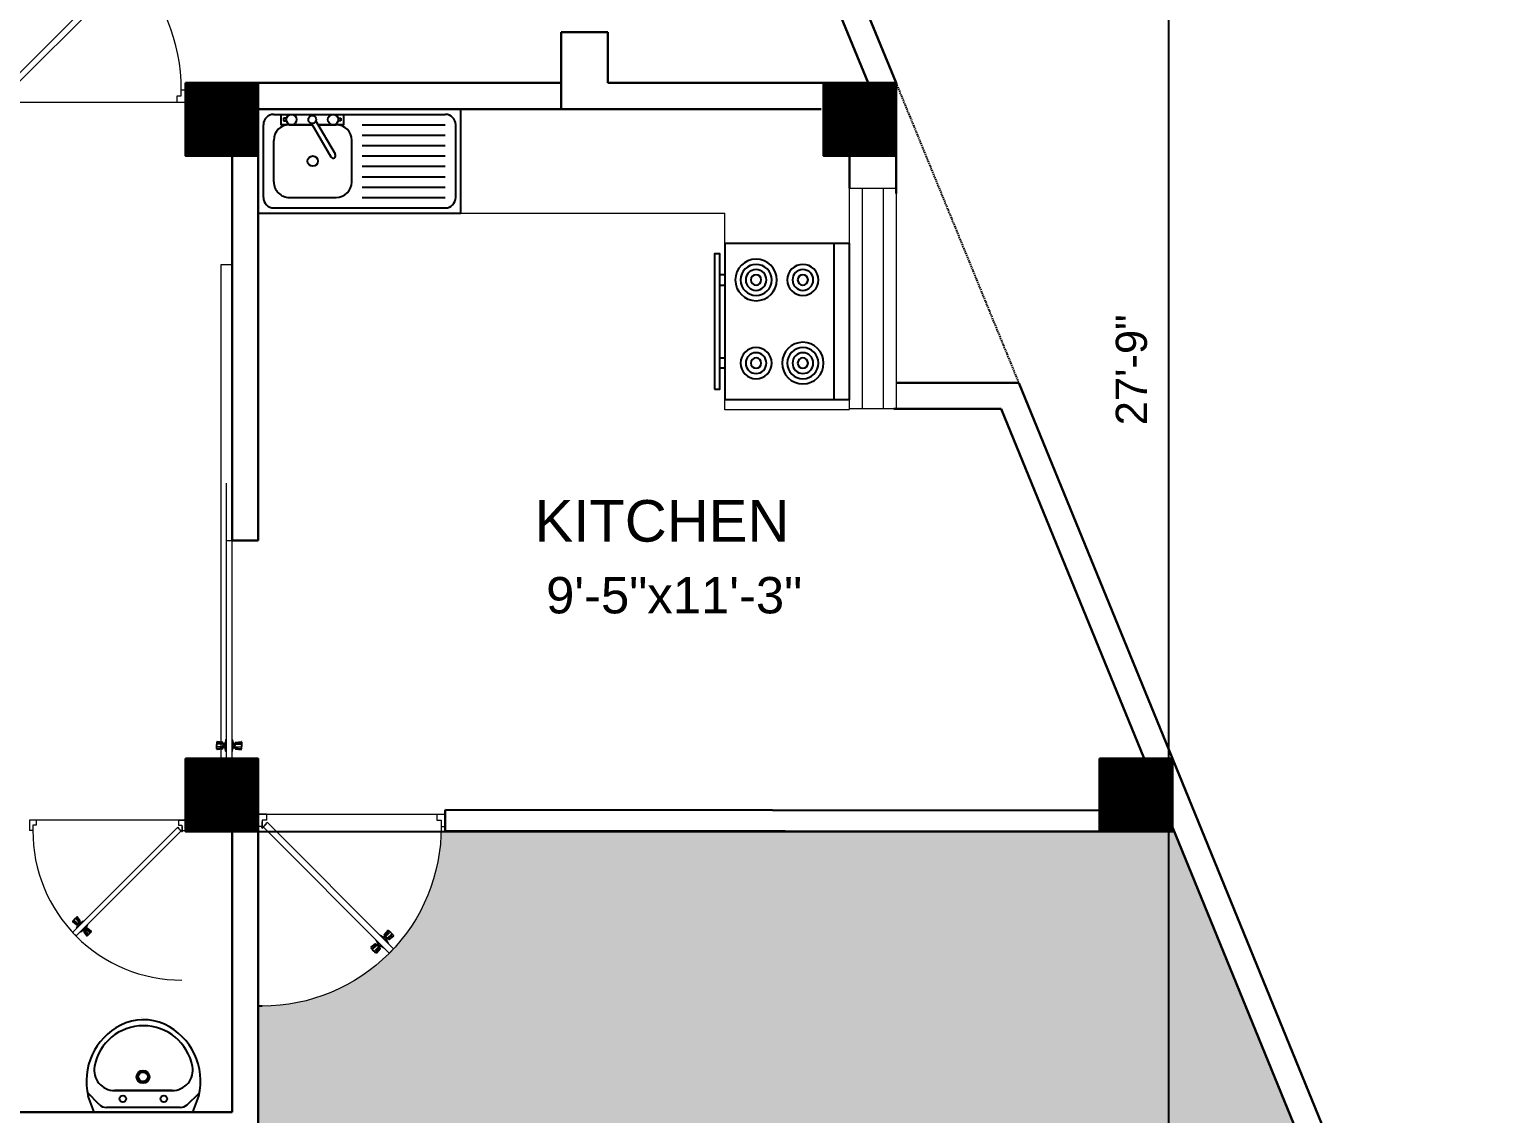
# Model space of a CAD drawing. Header units: inches. Extents: x -6683 to 26091, y -5972 to 4741.
# Drawn here: x 21093.9 to 21376.7, y -3053.1 to -2844.6 of the extents above; entities that cross this region are included whole.
import ezdxf

# ---------------------------------------------------------------- set-up
doc = ezdxf.new("R2010")
doc.units = ezdxf.units.IN
doc.header["$MEASUREMENT"] = 0
doc.linetypes.add('HIDDEN', pattern=[0.375, 0.25, -0.125])
for name, color, linetype, lineweight in [('Dimension-0.13', 114, 'Continuous', 13), ('Door', 205, 'Continuous', 13), ('Furnitures', 44, 'Continuous', 9), ('hatch-.09', 8, 'Continuous', 9), ('Label', 7, 'Continuous', 13), ('PUERTAS', 7, 'Continuous', 9), ('Text', 7, 'Continuous', 13), ('WALL', 12, 'Continuous', 30), ('wall2', 1, 'Continuous', 15), ('windoow', 4, 'Continuous', 5)]:
    doc.layers.add(name, color=color, linetype=linetype, lineweight=lineweight)
doc.layers.add('furniture', color=253, linetype='Continuous')
doc.styles.add('arial 1000', font='arial.ttf')
doc.styles.add('ATTR', font='romans.shx', dxfattribs={"width": 0.8, "height": 0.7})
doc.styles.add('dim', font='arial.ttf', dxfattribs={"height": 7})
doc.styles.get("Standard").update_dxf_attribs({"font": 'arial.ttf'})
doc.dimstyles.new("1-8'", dxfattribs={"dimtxt": 6, "dimasz": 3, "dimexe": 3, "dimexo": 6, "dimgap": 4, "dimtad": 1, "dimdec": 0, "dimzin": 0, "dimdsep": 46, "dimlunit": 4, "dimtxsty": 'arial 1000', "dimblk": 'ARCHTICK', "dimcen": 8, "dimdle": 3, "dimclrt": 7, "dimazin": 0, "dimtfac": 1, "dimtdec": 0, "dimtix": 1, "dimtmove": 2, "dimatfit": 3, "dimfxl": 5, "dimfxlon": 1, "dimarcsym": 0})

# ---------------------------------------------------------------- blocks, each defined once
blk = doc.blocks.new('2ft6in')
at = {"layer": 'PUERTAS', "color": 2}
for p, q in [((0.84, 2.1), (21.02, 22.28)), ((21.71, 21.6), (1.47, 1.37)), ((18.33, 21.76), (18.31, 21.77)), ((21.71, 21.6), (21.02, 22.28)), ((21.18, 18.9), (21.2, 18.89)), ((0, 2), (0, 0)), ((0.6, 2), (0, 2)), ((1.33, 0), (0, 0)), ((0.6, 1.26), (0.6, 2.04)), ((0.67, 1.26), (0.6, 1.26)), ((0.67, 1.26), (0.67, 2.01)), ((0.67, 1), (0.67, 1.26)), ((1.33, 1), (0.67, 1)), ((1.31, 1.53), (0.79, 2.06)), ((1.36, 1.58), (0.81, 2.12)), ((1.36, 1.58), (1.31, 1.53)), ((1.47, 1.37), (1.31, 1.53)), ((1.33, 0), (1.33, 1)), ((28.67, 0), (28.67, 1)), ((28.67, 1), (29.33, 1)), ((28.67, 0), (30, 0)), ((29.33, 1), (29.33, 2)), ((29.33, 2), (30, 2)), ((30, 0), (30, 2))]:
    blk.add_line(p, q, dxfattribs=at)
at = {"layer": 'PUERTAS', "color": 8}
for p, q in [((18.81, 20.78), (18.04, 21.4)), ((18.86, 20.83), (18.08, 21.46)), ((18.95, 20.92), (18.2, 21.58)), ((18.44, 21.9), (18.31, 21.77)), ((19.07, 21.03), (18.34, 21.72)), ((18.44, 21.9), (18.56, 22.02)), ((18.58, 22.01), (18.56, 22.02)), ((19.3, 21.26), (18.61, 22)), ((19.42, 21.38), (18.75, 22.14)), ((19.51, 21.48), (18.88, 22.26)), ((18.91, 20.27), (19.19, 20.69)), ((19.55, 21.53), (18.93, 22.3)), ((19.13, 20.8), (19.03, 20.9)), ((19.15, 20.82), (19.05, 20.92)), ((19.09, 20.44), (19.25, 20.76)), ((19.19, 20.87), (19.1, 20.96)), ((19.25, 20.93), (19.16, 21.02)), ((19.28, 20.63), (19.32, 20.83)), ((19.4, 21.08), (19.31, 21.17)), ((19.47, 21.15), (19.38, 21.24)), ((19.43, 20.78), (19.4, 20.9)), ((19.51, 21.19), (19.42, 21.28)), ((19.55, 20.91), (19.43, 20.94)), ((19.53, 21.21), (19.44, 21.3)), ((19.7, 21.06), (19.51, 21.01)), ((19.89, 21.24), (19.58, 21.08)), ((20.07, 21.42), (19.64, 21.15)), ((19.87, 19.67), (20.18, 19.83)), ((20.06, 19.85), (20.25, 19.9)), ((20.21, 20), (20.33, 19.97)), ((20.33, 20.13), (20.36, 20.01)), ((20.36, 19.83), (20.45, 19.74)), ((20.48, 20.28), (20.44, 20.08)), ((20.5, 19.98), (20.6, 19.89)), ((20.67, 20.47), (20.51, 20.15)), ((20.85, 20.64), (20.57, 20.22)), ((20.57, 20.04), (20.66, 19.95)), ((20.61, 20.09), (20.7, 19.99)), ((20.63, 20.11), (20.72, 20.01)), ((20.69, 19.87), (21.42, 19.19)), ((20.81, 19.99), (21.56, 19.33)), ((20.9, 20.08), (21.68, 19.45)), ((20.95, 20.13), (21.72, 19.51)), ((19.69, 19.49), (20.12, 19.76)), ((20.21, 19.38), (20.83, 18.61)), ((20.23, 19.7), (20.32, 19.61)), ((20.25, 19.72), (20.34, 19.63)), ((20.25, 19.43), (20.88, 18.65)), ((20.29, 19.76), (20.38, 19.67)), ((20.34, 19.53), (21, 18.77)), ((20.46, 19.64), (21.14, 18.91)), ((21.32, 19.01), (21.2, 18.89)), ((21.32, 19.01), (21.44, 19.14)), ((21.43, 19.15), (21.44, 19.14)), ((0, 0), (30, 0))]:
    blk.add_line(p, q, dxfattribs=at)
at = {"layer": 'PUERTAS', "color": 1}
for p, q in [((18.06, 21.44), (18.48, 21.86)), ((18.74, 20.79), (18.06, 21.34)), ((18.08, 21.51), (18.45, 21.88)), ((18.11, 21.49), (18.08, 21.51)), ((18.82, 22.25), (18.45, 21.88)), ((18.9, 22.28), (18.48, 21.86)), ((18.84, 22.23), (18.82, 22.25)), ((18.83, 20.8), (19.18, 21.15)), ((18.84, 20.21), (19.1, 20.6)), ((18.85, 20.11), (18.84, 20.12)), ((18.92, 20.89), (18.93, 20.88)), ((19.54, 21.59), (18.99, 22.27)), ((19.02, 20.88), (19.24, 21.1)), ((19.12, 20.8), (19.03, 20.89)), ((19.1, 20.7), (19.11, 20.69)), ((19.1, 20.6), (19.1, 20.6)), ((19.11, 20.79), (19.33, 21.01)), ((19.54, 21.5), (19.18, 21.15)), ((19.45, 21.31), (19.24, 21.1)), ((19.55, 21.22), (19.33, 21.01)), ((19.45, 21.41), (19.45, 21.41)), ((19.54, 21.22), (19.45, 21.31)), ((19.64, 21.23), (19.64, 21.23)), ((19.74, 21.24), (19.73, 21.23)), ((20.12, 21.49), (19.74, 21.24)), ((20.21, 19.69), (20.43, 19.9)), ((20.22, 21.48), (20.22, 21.49)), ((20.31, 19.6), (20.52, 19.81)), ((20.65, 20.12), (20.43, 19.9)), ((20.74, 20.03), (20.52, 19.81)), ((20.93, 20.11), (20.57, 19.76)), ((20.64, 20.11), (20.73, 20.02)), ((20.66, 20.31), (20.65, 20.31)), ((20.65, 20.21), (20.65, 20.22)), ((20.91, 20.7), (20.66, 20.31)), ((20.84, 20.02), (20.83, 20.03)), ((20.91, 20.8), (20.91, 20.79)), ((21.02, 20.12), (21.7, 19.57)), ((19.53, 19.43), (19.54, 19.42)), ((19.64, 19.42), (20.02, 19.67)), ((20.02, 19.67), (20.03, 19.68)), ((20.12, 19.68), (20.12, 19.68)), ((20.22, 19.41), (20.57, 19.76)), ((20.22, 19.69), (20.31, 19.6)), ((20.22, 19.32), (20.76, 18.64)), ((20.31, 19.5), (20.31, 19.5)), ((20.86, 18.63), (21.28, 19.05)), ((20.91, 18.68), (20.94, 18.66)), ((20.94, 18.66), (21.31, 19.03)), ((21.7, 19.47), (21.28, 19.05)), ((21.67, 19.4), (21.31, 19.03)), ((21.65, 19.42), (21.67, 19.4))]:
    blk.add_line(p, q, dxfattribs=at)
at = {"layer": 'PUERTAS', "color": 2}
for radius in [0.129, 0.0627]:
    blk.add_circle((0.68, 2.14), radius, dxfattribs=at)
at = {"layer": 'PUERTAS', "color": 8}
blk.add_arc((0.68, 2.14), 28.65, 359.7285, 90.0333, dxfattribs=at)
at = {"layer": 'PUERTAS', "color": 1}
for centre, start, end in [((18.78, 20.84), 231.0764, 315), ((18.89, 20.16), 135, 225), ((18.94, 22.23), 38.9236, 135), ((18.97, 20.93), 225, 315), ((19.16, 20.74), 135, 219.7428), ((19.06, 20.65), 315, 39.7428), ((19.4, 21.36), 315, 45), ((19.49, 21.55), 315, 38.9236), ((19.6, 21.18), 50.2572, 135), ((19.68, 21.28), 230.2572, 315), ((20.17, 21.44), 45, 135), ((20.7, 20.26), 135, 219.7428), ((20.6, 20.17), 315, 39.7428), ((20.78, 19.98), 45, 135), ((20.87, 20.75), 315, 45), ((20.98, 20.07), 51.0764, 135), ((19.59, 19.47), 225, 315), ((20.07, 19.63), 50.2572, 135), ((20.16, 19.73), 230.2572, 315), ((20.27, 19.36), 135, 218.9236), ((20.35, 19.55), 135, 225), ((20.82, 18.68), 218.9236, 315), ((21.65, 19.52), 315, 51.0764)]:
    blk.add_arc(centre, 0.0667, start, end, dxfattribs=at)
blk = doc.blocks.new('*U40')
at = {"color": 3, "xscale": -1}
blk.add_blockref('2ft6in', (42, 0), dxfattribs=at)
blk = doc.blocks.new('3ft')
at = {"layer": 'PUERTAS', "color": 2}
for p, q in [((1.01, 2.52), (25.23, 26.74)), ((26.05, 25.92), (1.77, 1.64)), ((21.99, 26.11), (21.98, 26.13)), ((26.05, 25.92), (25.23, 26.74)), ((25.42, 22.68), (25.43, 22.67)), ((0, 2.4), (0, 0)), ((0.72, 2.4), (0, 2.4)), ((1.6, 0), (0, 0)), ((0.72, 1.52), (0.72, 2.44)), ((0.8, 1.52), (0.72, 1.52)), ((0.8, 1.52), (0.8, 2.41)), ((0.8, 1.2), (0.8, 1.52)), ((1.6, 1.2), (0.8, 1.2)), ((1.57, 1.84), (0.94, 2.47)), ((1.63, 1.89), (0.97, 2.55)), ((1.63, 1.89), (1.57, 1.84)), ((1.77, 1.64), (1.57, 1.84)), ((1.6, 0), (1.6, 1.2)), ((34.4, 0), (34.4, 1.2)), ((34.4, 1.2), (35.2, 1.2)), ((34.4, 0), (36, 0)), ((35.2, 1.2), (35.2, 2.4)), ((35.2, 2.4), (36, 2.4)), ((36, 0), (36, 2.4))]:
    blk.add_line(p, q, dxfattribs=at)
at = {"layer": 'PUERTAS', "color": 8}
for p, q in [((22.57, 24.94), (21.65, 25.68)), ((22.63, 24.99), (21.69, 25.75)), ((22.74, 25.1), (21.84, 25.9)), ((22.13, 26.28), (21.98, 26.13)), ((22.88, 25.24), (22.01, 26.06)), ((22.13, 26.28), (22.27, 26.42)), ((22.29, 26.41), (22.27, 26.42)), ((23.16, 25.52), (22.34, 26.39)), ((23.3, 25.66), (22.5, 26.56)), ((23.41, 25.77), (22.65, 26.71)), ((23.46, 25.83), (22.72, 26.75)), ((23.36, 25.37), (23.25, 25.49)), ((23.41, 25.43), (23.3, 25.54)), ((23.44, 25.45), (23.33, 25.56)), ((23.87, 25.49), (23.49, 25.3)), ((24.08, 25.71), (23.57, 25.38)), ((22.69, 24.32), (23.02, 24.83)), ((22.95, 24.96), (22.84, 25.07)), ((22.98, 24.99), (22.86, 25.1)), ((23.03, 25.04), (22.91, 25.15)), ((22.91, 24.53), (23.1, 24.91)), ((23.11, 25.12), (22.99, 25.23)), ((23.13, 24.76), (23.18, 24.99)), ((23.28, 25.3), (23.17, 25.41)), ((23.31, 24.94), (23.28, 25.08)), ((23.46, 25.09), (23.32, 25.13)), ((23.64, 25.27), (23.41, 25.22)), ((23.63, 23.38), (24.14, 23.72)), ((23.84, 23.6), (24.22, 23.79)), ((24.07, 23.82), (24.3, 23.88)), ((24.25, 24), (24.39, 23.97)), ((24.25, 23.26), (24.99, 22.34)), ((24.27, 23.64), (24.38, 23.53)), ((24.3, 23.67), (24.41, 23.56)), ((24.3, 23.32), (25.06, 22.38)), ((24.35, 23.72), (24.46, 23.61)), ((24.4, 24.15), (24.43, 24.01)), ((24.41, 23.43), (25.2, 22.53)), ((24.43, 23.8), (24.54, 23.69)), ((24.58, 24.33), (24.52, 24.1)), ((24.55, 23.57), (25.37, 22.7)), ((24.6, 23.97), (24.72, 23.86)), ((24.8, 24.56), (24.61, 24.18)), ((25.02, 24.77), (24.68, 24.26)), ((24.68, 24.05), (24.79, 23.94)), ((24.73, 24.1), (24.85, 23.99)), ((24.76, 24.13), (24.87, 24.02)), ((24.83, 23.85), (25.7, 23.03)), ((24.97, 23.99), (25.87, 23.2)), ((25.08, 24.1), (26.02, 23.34)), ((25.14, 24.15), (26.06, 23.41)), ((25.58, 22.82), (25.43, 22.67)), ((25.58, 22.82), (25.73, 22.97)), ((25.72, 22.98), (25.73, 22.97)), ((0, 0), (36, 0))]:
    blk.add_line(p, q, dxfattribs=at)
at = {"layer": 'PUERTAS', "color": 1}
for p, q in [((21.67, 25.73), (22.17, 26.23)), ((22.49, 24.95), (21.67, 25.61)), ((21.7, 25.82), (22.14, 26.26)), ((21.73, 25.79), (21.7, 25.82)), ((22.58, 26.7), (22.14, 26.26)), ((22.67, 26.73), (22.17, 26.23)), ((22.61, 26.67), (22.58, 26.7)), ((23.45, 25.91), (22.79, 26.73)), ((23.44, 25.81), (23.02, 25.38)), ((23.34, 25.58), (23.08, 25.32)), ((23.46, 25.47), (23.19, 25.21)), ((23.33, 25.7), (23.34, 25.69)), ((23.45, 25.46), (23.33, 25.57)), ((23.57, 25.47), (23.57, 25.47)), ((24.15, 25.79), (23.68, 25.48)), ((23.68, 25.48), (23.68, 25.48)), ((24.27, 25.78), (24.26, 25.79)), ((22.6, 24.96), (23.02, 25.38)), ((22.61, 24.25), (22.92, 24.72)), ((22.62, 24.13), (22.61, 24.14)), ((22.7, 25.07), (22.71, 25.06)), ((22.82, 25.06), (23.08, 25.32)), ((22.94, 24.95), (22.83, 25.07)), ((22.92, 24.72), (22.92, 24.72)), ((22.93, 24.94), (23.19, 25.21)), ((22.93, 24.84), (22.93, 24.83)), ((23.44, 23.31), (23.45, 23.3)), ((23.56, 23.3), (24.03, 23.61)), ((24.03, 23.61), (24.03, 23.62)), ((24.14, 23.62), (24.14, 23.62)), ((24.25, 23.62), (24.51, 23.89)), ((24.26, 23.29), (24.69, 23.71)), ((24.26, 23.63), (24.37, 23.52)), ((24.26, 23.18), (24.92, 22.37)), ((24.37, 23.52), (24.63, 23.77)), ((24.37, 23.4), (24.37, 23.4)), ((24.78, 24.15), (24.51, 23.89)), ((24.89, 24.03), (24.63, 23.77)), ((25.11, 24.14), (24.69, 23.71)), ((24.77, 24.14), (24.88, 24.03)), ((24.79, 24.38), (24.78, 24.37)), ((24.78, 24.26), (24.78, 24.26)), ((25.1, 24.84), (24.79, 24.38)), ((25, 24.03), (25, 24.03)), ((25.04, 22.36), (25.54, 22.86)), ((25.09, 24.96), (25.1, 24.95)), ((25.13, 22.39), (25.57, 22.83)), ((25.22, 24.14), (26.03, 23.48)), ((26.04, 23.37), (25.54, 22.86)), ((26.01, 23.27), (25.57, 22.83)), ((25.98, 23.3), (26.01, 23.27)), ((25.1, 22.42), (25.13, 22.39))]:
    blk.add_line(p, q, dxfattribs=at)
at = {"layer": 'PUERTAS', "color": 2}
for radius in [0.155, 0.0752]:
    blk.add_circle((0.82, 2.56), radius, dxfattribs=at)
at = {"layer": 'PUERTAS', "color": 8}
blk.add_arc((0.82, 2.56), 34.38, 359.7285, 90.0333, dxfattribs=at)
at = {"layer": 'PUERTAS', "color": 1}
for centre, start, end in [((22.73, 26.68), 38.9236, 135), ((23.28, 25.63), 315, 45), ((23.39, 25.86), 315, 38.9236), ((23.51, 25.41), 50.2572, 135), ((23.62, 25.53), 230.2572, 315), ((24.2, 25.73), 45, 135), ((22.54, 25.01), 231.0764, 315), ((22.67, 24.2), 135, 225), ((22.77, 25.12), 225, 315), ((22.99, 24.89), 135, 219.7428), ((22.87, 24.78), 315, 39.7428), ((23.51, 23.36), 225, 315), ((24.09, 23.56), 50.2572, 135), ((24.2, 23.68), 230.2572, 315), ((24.32, 23.23), 135, 218.9236), ((24.42, 23.46), 135, 225), ((24.84, 24.31), 135, 219.7428), ((24.72, 24.21), 315, 39.7428), ((24.94, 23.98), 45, 135), ((25.04, 24.89), 315, 45), ((25.17, 24.08), 51.0764, 135), ((25.98, 23.42), 315, 51.0764), ((24.98, 22.42), 218.9236, 315)]:
    blk.add_arc(centre, 0.08, start, end, dxfattribs=at)
blk = doc.blocks.new('*U43')
at = {"color": 3}
blk.add_blockref('3ft', (0, 0), dxfattribs=at)
blk = doc.blocks.new('A$C2C8E2855')
at = {"color": 3}
for p, q in [((49.5, -117.7), (20, -196.2)), ((530.2, -117.7), (49.5, -117.7)), ((52.4, -117.7), (529.2, -117.7)), ((110.9, -140.2), (470.9, -140.2)), ((530.2, -117.7), (559.7, -196.2)), ((76.7, -153.7), (18.7, -208.2)), ((506.5, -155.1), (563.4, -212.8)), ((149.1, -222.9), (431, -222.9)), ((431, -222.9), (149.1, -222.9))]:
    blk.add_line(p, q, dxfattribs=at)
for centre, radius in [((190.8, -182.7), 16.3), ((390.8, -182.7), 16.3), ((292.2, -290.1), 31.6), ((292.2, -290.1), 23)]:
    blk.add_circle(centre, radius, dxfattribs=at)
for centre, radius, start, end in [((110.9, -190.2), 50, 90, 133.18096), ((470.9, -190.2), 50, 44.56072, 90), ((318.3, -269.6), 307.1, 166.17513, 244.72963), ((261.4, -269.6), 307.1, 297.06391, 13.82487), ((149.1, -322.9), 100, 90, 190.56023), ((431, -322.9), 100, 349.43977, 90), ((290.1, -296.6), 243.4, 190.56023, 349.43977), ((289.7, -319.1), 250.2, 245.80711, 296.46282), ((318.3, -269.6), 307.1, 266.58899, 266.59358)]:
    blk.add_arc(centre, radius, start, end, dxfattribs=at)
at = {"color": 3, "width": 0.8, "flags": 9}
for tag in ['XSIZE', 'YSIZE']:
    blk.add_attdef(tag, (289.9, -117.7), '', height=0.5, dxfattribs=at)
blk = doc.blocks.new('_ArchTick')
at = {"color": 0, "const_width": 0.15}
blk.add_lwpolyline([(-0.5, -0.5), (0.5, 0.5)], dxfattribs=at)
blk = doc.blocks.new('*D387')
at = {"layer": 'Defpoints', "color": 0, "transparency": 16777216}
for p in [(21313.8, -2991.86), (21412.76, -2991.86), (21313.8, -3120.86)]:
    blk.add_point(p, dxfattribs=at)
at = {"layer": 'Dimension-0.13', "color": 0, "lineweight": -2, "transparency": 16777216}
for p, q in [((21412.76, -3123.86), (21412.76, -2988.86)), ((21407.76, -2991.86), (21415.76, -2991.86)), ((21407.76, -3120.86), (21415.76, -3120.86))]:
    blk.add_line(p, q, dxfattribs=at)
at = {"layer": 'Dimension-0.13', "color": 0, "lineweight": -2, "transparency": 16777216, "xscale": 3, "yscale": 3, "zscale": 3}
for p, rotation in [((21412.76, -2991.86), 90), ((21412.76, -3120.86), 270)]:
    blk.add_blockref('_ArchTick', p, dxfattribs=dict(at, rotation=rotation))
at = {"layer": 'Dimension-0.13', "color": 7, "transparency": 16777216, "insert": (21405.7, -3056.36), "char_height": 6, "attachment_point": 5, "rotation": 90, "style": 'arial 1000'}
blk.add_mtext('10\'-9"', dxfattribs=at)
blk = doc.blocks.new('*D388')
at = {"layer": 'Defpoints', "color": 0, "transparency": 16777216}
for p in [(21205.2, -2719.21), (21426.26, -2719.21), (21308.49, -3127.86)]:
    blk.add_point(p, dxfattribs=at)
at = {"layer": 'Dimension-0.13', "color": 0, "lineweight": -2, "transparency": 16777216}
for p, q in [((21426.26, -3130.86), (21426.26, -2716.21)), ((21421.26, -2719.21), (21429.26, -2719.21)), ((21421.26, -3127.86), (21429.26, -3127.86))]:
    blk.add_line(p, q, dxfattribs=at)
at = {"layer": 'Dimension-0.13', "color": 0, "lineweight": -2, "transparency": 16777216, "xscale": 3, "yscale": 3, "zscale": 3}
for p, rotation in [((21426.26, -2719.21), 90), ((21426.26, -3127.86), 270)]:
    blk.add_blockref('_ArchTick', p, dxfattribs=dict(at, rotation=rotation))
at = {"layer": 'Dimension-0.13', "color": 7, "transparency": 16777216, "insert": (21419.2, -2923.53), "char_height": 6, "attachment_point": 5, "rotation": 90, "style": 'arial 1000'}
blk.add_mtext('34\'-1"', dxfattribs=at)
blk = doc.blocks.new('*D395')
at = {"layer": 'Defpoints', "color": 0, "transparency": 16777216}
for p in [(21313.8, -2984.86), (21394.76, -2984.86), (21313.8, -2998.86)]:
    blk.add_point(p, dxfattribs=at)
at = {"layer": 'Dimension-0.13', "color": 0, "lineweight": -2, "transparency": 16777216}
for p, q in [((21394.76, -2984.86), (21394.76, -2981.86)), ((21389.76, -2984.86), (21397.76, -2984.86)), ((21394.76, -2998.86), (21394.76, -2984.86)), ((21389.76, -2998.86), (21397.76, -2998.86)), ((21394.76, -2998.86), (21394.76, -3001.86))]:
    blk.add_line(p, q, dxfattribs=at)
at = {"layer": 'Dimension-0.13', "color": 0, "lineweight": -2, "transparency": 16777216, "xscale": 3, "yscale": 3, "zscale": 3}
for p, rotation in [((21394.76, -2984.86), 270), ((21394.76, -2998.86), 90)]:
    blk.add_blockref('_ArchTick', p, dxfattribs=dict(at, rotation=rotation))
at = {"layer": 'Dimension-0.13', "color": 7, "transparency": 16777216, "insert": (21387.75, -2991.86), "char_height": 6, "attachment_point": 5, "rotation": 90, "style": 'arial 1000'}
blk.add_mtext('1\'-2"', dxfattribs=at)
blk = doc.blocks.new('*D396')
at = {"layer": 'Defpoints', "color": 0, "transparency": 16777216}
for p in [(21313.8, -2984.86), (21260.23, -2997.3), (21394.76, -2997.3)]:
    blk.add_point(p, dxfattribs=at)
at = {"layer": 'Dimension-0.13', "color": 0, "lineweight": -2, "transparency": 16777216}
for p, q in [((21394.76, -2984.86), (21394.76, -2981.86)), ((21389.76, -2984.86), (21397.76, -2984.86)), ((21394.76, -2984.86), (21394.76, -2997.3)), ((21389.76, -2997.3), (21397.76, -2997.3)), ((21394.76, -2997.3), (21394.76, -3000.3))]:
    blk.add_line(p, q, dxfattribs=at)
at = {"layer": 'Dimension-0.13', "color": 0, "lineweight": -2, "transparency": 16777216, "xscale": 3, "yscale": 3, "zscale": 3}
for p, rotation in [((21394.76, -2984.86), 270), ((21394.76, -2997.3), 90)]:
    blk.add_blockref('_ArchTick', p, dxfattribs=dict(at, rotation=rotation))
at = {"layer": 'Dimension-0.13', "color": 7, "transparency": 16777216, "insert": (21387.75, -2991.08), "char_height": 6, "attachment_point": 5, "rotation": 90, "style": 'arial 1000'}
blk.add_mtext("1'", dxfattribs=at)
blk = doc.blocks.new('*D397')
at = {"layer": 'Defpoints', "color": 0, "transparency": 16777216}
for p in [(21260.66, -2854.86), (21390.67, -2854.86), (21260.25, -2875.11)]:
    blk.add_point(p, dxfattribs=at)
at = {"layer": 'Dimension-0.13', "color": 0, "lineweight": -2, "transparency": 16777216}
for p, q in [((21390.67, -2854.86), (21390.67, -2851.86)), ((21385.67, -2854.86), (21393.67, -2854.86)), ((21390.67, -2875.11), (21390.67, -2854.86)), ((21385.67, -2875.11), (21393.67, -2875.11)), ((21390.67, -2875.11), (21390.67, -2878.11))]:
    blk.add_line(p, q, dxfattribs=at)
at = {"layer": 'Dimension-0.13', "color": 0, "lineweight": -2, "transparency": 16777216, "xscale": 3, "yscale": 3, "zscale": 3}
for p, rotation in [((21390.67, -2854.86), 270), ((21390.67, -2875.11), 90)]:
    blk.add_blockref('_ArchTick', p, dxfattribs=dict(at, rotation=rotation))
at = {"layer": 'Dimension-0.13', "color": 7, "transparency": 16777216, "insert": (21383.61, -2864.98), "char_height": 6, "attachment_point": 5, "rotation": 90, "style": 'arial 1000'}
blk.add_mtext('1\'-8"', dxfattribs=at)
blk = doc.blocks.new('*D398')
at = {"layer": 'Defpoints', "color": 0, "transparency": 16777216}
for p in [(21205.2, -2808.06), (21390.67, -2808.06), (21260.66, -2854.86)]:
    blk.add_point(p, dxfattribs=at)
at = {"layer": 'Dimension-0.13', "color": 0, "lineweight": -2, "transparency": 16777216}
for p, q in [((21390.67, -2857.86), (21390.67, -2805.06)), ((21385.67, -2808.06), (21393.67, -2808.06)), ((21385.67, -2854.86), (21393.67, -2854.86))]:
    blk.add_line(p, q, dxfattribs=at)
at = {"layer": 'Dimension-0.13', "color": 0, "lineweight": -2, "transparency": 16777216, "xscale": 3, "yscale": 3, "zscale": 3}
for p, rotation in [((21390.67, -2808.06), 90), ((21390.67, -2854.86), 270)]:
    blk.add_blockref('_ArchTick', p, dxfattribs=dict(at, rotation=rotation))
at = {"layer": 'Dimension-0.13', "color": 7, "transparency": 16777216, "insert": (21383.61, -2831.46), "char_height": 6, "attachment_point": 5, "rotation": 90, "style": 'arial 1000'}
blk.add_mtext('3\'-11"', dxfattribs=at)
blk = doc.blocks.new('*D401')
at = {"layer": 'Defpoints', "color": 0, "transparency": 16777216}
for p in [(21260.66, -2861.86), (21412.76, -2861.86), (21313.8, -2991.86)]:
    blk.add_point(p, dxfattribs=at)
at = {"layer": 'Dimension-0.13', "color": 0, "lineweight": -2, "transparency": 16777216}
for p, q in [((21412.76, -2994.86), (21412.76, -2858.86)), ((21407.76, -2861.86), (21415.76, -2861.86)), ((21407.76, -2991.86), (21415.76, -2991.86))]:
    blk.add_line(p, q, dxfattribs=at)
at = {"layer": 'Dimension-0.13', "color": 0, "lineweight": -2, "transparency": 16777216, "xscale": 3, "yscale": 3, "zscale": 3}
for p, rotation in [((21412.76, -2861.86), 90), ((21412.76, -2991.86), 270)]:
    blk.add_blockref('_ArchTick', p, dxfattribs=dict(at, rotation=rotation))
at = {"layer": 'Dimension-0.13', "color": 7, "transparency": 16777216, "insert": (21405.7, -2926.86), "char_height": 6, "attachment_point": 5, "rotation": 90, "style": 'arial 1000'}
blk.add_mtext('10\'-10"', dxfattribs=at)
blk = doc.blocks.new('*D402')
at = {"layer": 'Defpoints', "color": 0, "transparency": 16777216}
for p in [(21205.2, -2726.21), (21408.67, -2726.21), (21260.66, -2861.86)]:
    blk.add_point(p, dxfattribs=at)
at = {"layer": 'Dimension-0.13', "color": 0, "lineweight": -2, "transparency": 16777216}
for p, q in [((21408.67, -2864.86), (21408.67, -2723.21)), ((21403.67, -2726.21), (21411.67, -2726.21)), ((21403.67, -2861.86), (21411.67, -2861.86))]:
    blk.add_line(p, q, dxfattribs=at)
at = {"layer": 'Dimension-0.13', "color": 0, "lineweight": -2, "transparency": 16777216, "xscale": 3, "yscale": 3, "zscale": 3}
for p, rotation in [((21408.67, -2726.21), 90), ((21408.67, -2861.86), 270)]:
    blk.add_blockref('_ArchTick', p, dxfattribs=dict(at, rotation=rotation))
at = {"layer": 'Dimension-0.13', "color": 7, "transparency": 16777216, "insert": (21401.66, -2794.03), "char_height": 6, "attachment_point": 5, "rotation": 90, "style": 'arial 1000'}
blk.add_mtext('11\'-4"', dxfattribs=at)
blk = doc.blocks.new('*D432')
at = {"layer": 'Defpoints', "color": 0, "transparency": 16777216}
for p in [(21346.86, -2743.75), (21604.65, -2743.75), (21635.73, -3005.36)]:
    blk.add_point(p, dxfattribs=at)
at = {"layer": 'Dimension-0.13', "color": 0, "lineweight": -2, "transparency": 16777216}
for p, q in [((21604.65, -3008.36), (21604.65, -2740.75)), ((21599.65, -2743.75), (21607.65, -2743.75)), ((21609.65, -3005.36), (21601.65, -3005.36))]:
    blk.add_line(p, q, dxfattribs=at)
at = {"layer": 'Dimension-0.13', "color": 0, "lineweight": -2, "transparency": 16777216, "xscale": 3, "yscale": 3, "zscale": 3}
for p, rotation in [((21604.65, -2743.75), 90), ((21604.65, -3005.36), 270)]:
    blk.add_blockref('_ArchTick', p, dxfattribs=dict(at, rotation=rotation))
at = {"layer": 'Dimension-0.13', "color": 7, "transparency": 16777216, "insert": (21597.59, -2874.56), "char_height": 6, "attachment_point": 5, "rotation": 90, "style": 'arial 1000'}
blk.add_mtext('21\'-10"', dxfattribs=at)
blk = doc.blocks.new('*D433')
at = {"layer": 'Defpoints', "color": 0, "transparency": 16777216}
for p in [(21346.86, -2743.75), (21313.02, -3076.36), (21700.87, -3076.36)]:
    blk.add_point(p, dxfattribs=at)
at = {"layer": 'Dimension-0.13', "color": 0, "lineweight": -2, "transparency": 16777216}
for p, q in [((21313.02, -2740.75), (21313.02, -3079.36)), ((21318.02, -2743.75), (21310.02, -2743.75)), ((21318.02, -3076.36), (21310.02, -3076.36))]:
    blk.add_line(p, q, dxfattribs=at)
at = {"layer": 'Dimension-0.13', "color": 0, "lineweight": -2, "transparency": 16777216, "xscale": 3, "yscale": 3, "zscale": 3}
for p, rotation in [((21313.02, -2743.75), 90), ((21313.02, -3076.36), 270)]:
    blk.add_blockref('_ArchTick', p, dxfattribs=dict(at, rotation=rotation))
at = {"layer": 'Dimension-0.13', "color": 7, "transparency": 16777216, "insert": (21305.95, -2910.06), "char_height": 6, "attachment_point": 5, "rotation": 90, "style": 'arial 1000'}
blk.add_mtext('27\'-9"', dxfattribs=at)
blk = doc.blocks.new('SINK')
at = {"layer": 'furniture', "ltscale": 2}
for p, q in [((0, 19.5), (-20, 19.5)), ((-20, -19.5), (-20, 19.5)), ((-3, 18.5), (-17, 18.5)), ((0, -19.5), (0, 19.5)), ((-19, -16.5), (-19, 16.5)), ((-17, 0.5), (-17, 16.5)), ((-15, 0.5), (-15, 16.5)), ((-13, 0.5), (-13, 16.5)), ((-11, 0.5), (-11, 16.5)), ((-9, 0.5), (-9, 16.5)), ((-7, 0.5), (-7, 16.5)), ((-5, 0.5), (-5, 16.5)), ((-3, 0.5), (-3, 16.5)), ((-1, -16.5), (-1, 16.5)), ((-6, -1.5), (-14, -1.5)), ((-18.25, -3.59), (-17.75, -3.59)), ((-18.25, -4.15), (-18.25, -3.59)), ((-11.32, -4.65), (-17.76, -8.37)), ((-17.75, -3.59), (-17.75, -4.15)), ((-17.26, -9.24), (-10.82, -5.52)), ((-17, -7.93), (-17, -4.5)), ((-3, -13.5), (-3, -4.5)), ((-17, -13.5), (-17, -9.09)), ((-18.25, -14.03), (-18.25, -14.59)), ((-17.75, -14.59), (-17.75, -14.03)), ((-18.25, -14.59), (-17.75, -14.59)), ((-6, -16.5), (-14, -16.5)), ((0, -19.5), (-20, -19.5)), ((-3, -18.5), (-17, -18.5))]:
    blk.add_line(p, q, dxfattribs=at)
blk.add_lwpolyline([(-17, -9.09), (-17, -15.09), (-19, -15.09), (-19, -3.09), (-17, -3.09), (-17, -7.94)], dxfattribs=at)
for centre, radius in [((-18, -5.09), 1), ((-18, -9.09), 0.75), ((-10, -9), 1), ((-18, -13.09), 1)]:
    blk.add_circle(centre, radius, dxfattribs=at)
for centre, radius, start, end in [((-17, 16.5), 2, 90, 180), ((-3, 16.5), 2, 0, 90), ((-14, -4.5), 3, 90, 180), ((-6, -4.5), 3, 0, 90), ((-11.07, -5.09), 0.5, 300, 120), ((-14, -13.5), 3, 180, 270), ((-6, -13.5), 3, 270, 0), ((-17, -16.5), 2, 180, 270), ((-3, -16.5), 2, 270, 0)]:
    blk.add_arc(centre, radius, start, end, dxfattribs=at)
blk = doc.blocks.new('rgovn30t')
for p, q in [((0, 21), (29.999995, 21)), ((5.99999, 0), (5.99999, -1)), ((7.99999, -1), (7.99999, 0)), ((21.99999, -1), (21.99999, 0)), ((23.99999, 0), (23.99999, -1))]:
    blk.add_line(p, q)
for points in [[(0, 0), (0, 24), (29.999995, 24), (29.999995, 0)], [(2, -2), (2, -1), (27.999994, -1), (27.999994, -2)]]:
    blk.add_lwpolyline(points, close=True)
for centre, radius in [((6.99999, 15), 4), ((6.99999, 15), 3), ((6.99999, 15), 2), ((22.99999, 15), 3), ((22.99999, 15), 2), ((6.99999, 15), 1), ((22.99999, 15), 1), ((6.99999, 6), 3), ((22.99999, 6), 4), ((22.99999, 6), 3), ((6.99999, 6), 2), ((6.99999, 6), 1), ((22.99999, 6), 2), ((22.99999, 6), 1)]:
    blk.add_circle(centre, radius)
at = {"style": 'ATTR', "width": 0.8, "flags": 9}
blk.add_attdef('ESTCODE', (0, 0), '', height=0.7, dxfattribs=at)

msp = doc.modelspace()

# ---------------------------------------------------------------- hatches: boundary and pattern name
at = {"layer": 'hatch-.09'}
h = msp.add_hatch(dxfattribs=at)
h.set_pattern_fill('ANSI31', color=256)
h.set_pattern_definition([(45, (5691.55372, -3144.99647), (-0.0883883476, 0.0883883476), [])])
h.paths.add_polyline_path([(21137.94, -2854.86), (21123.94, -2854.86), (21123.94, -2868.86), (21137.94, -2868.86)])
h = msp.add_hatch(dxfattribs=at)
h.set_pattern_fill('ANSI31', color=256)
h.set_pattern_definition([(45, (5814.26727, -3144.99647), (-0.0883883476, 0.0883883476), [])])
h.paths.add_polyline_path([(21260.66, -2854.86), (21246.66, -2854.86), (21246.66, -2868.86), (21260.66, -2868.86)])
h = msp.add_hatch(dxfattribs=at)
h.set_pattern_fill('ANSI31', color=256)
h.set_pattern_definition([(45, (5691.55372, -3274.99647), (-0.0883883476, 0.0883883476), [])])
h.paths.add_polyline_path([(21137.94, -2984.86), (21123.94, -2984.86), (21123.94, -2998.86), (21137.94, -2998.86)])
h = msp.add_hatch(dxfattribs=at)
h.set_pattern_fill('ANSI31', color=256)
h.set_pattern_definition([(45, (5867.41283, -3274.99647), (-0.0883883476, 0.0883883476), [])])
h.paths.add_polyline_path([(21313.8, -2984.86), (21299.8, -2984.86), (21299.8, -2998.86), (21313.8, -2998.86)])
h = msp.add_hatch(dxfattribs=at)
h.set_pattern_fill('ANGLE', color=256, scale=15)
h.set_pattern_definition([(0, (0, 0), (0, 4.125), [3, -1.125]), (90, (0, 0), (-4.125, 3e-16), [3, -1.125])])
h.paths.add_polyline_path([(21314.13, -2998.87), (21173.13, -2998.86, -0.407434), (21138.78, -3032.46), (21137.94, -3032.46), (21137.94, -3057.86), (21066.27, -3057.86), (21066.27, -3122.86), (21123.94, -3122.86), (21123.94, -3113.86), (21137.94, -3113.86), (21137.94, -3122.86), (21299.8, -3122.86), (21299.8, -3113.86), (21313.8, -3113.86), (21313.8, -3122.86), (21364.82, -3122.86)])
h.paths.add_polyline_path([(21169.07, -3074.96), (21270.56, -3074.96), (21270.56, -3058.47), (21169.07, -3058.47)], flags=24)

# ---------------------------------------------------------------- linework, layer by layer
at = {"linetype": 'HIDDEN'}
msp.add_lwpolyline([(20983.06, -2722.35), (21205.2, -2719.21), (21372.26, -3127.86), (21003.04, -3127.86), (20983.06, -2722.35)], dxfattribs=at)
at = {"layer": 'Defpoints'}
msp.add_line((21138.74, -3032.46), (21137.94, -3032.46), dxfattribs=at)
msp.add_lwpolyline([(21137.94, -2998.86), (21314.13, -2998.87), (21364.82, -3122.86), (21313.8, -3122.86), (21313.8, -3113.86), (21299.8, -3113.86), (21299.8, -3122.86), (21137.94, -3122.86), (21137.94, -3113.86), (21123.94, -3113.86), (21123.94, -3122.86), (21066.27, -3122.86), (21066.27, -3057.86), (21137.94, -3057.86), (21137.94, -2998.86)], dxfattribs=at)
at = {"layer": 'Door'}
msp.add_lwpolyline([(21130.78, -2984.86), (21132.94, -2984.86), (21132.94, -2889.86), (21130.78, -2889.86)], close=True, dxfattribs=at)
at = {"layer": 'Furnitures', "linetype": 'ByBlock', "ltscale": 5}
for p, q in [((21137.94, -2879.9), (21227.72, -2879.9)), ((21227.72, -2917.73), (21227.72, -2879.9)), ((21251.72, -2917.73), (21227.72, -2917.73))]:
    msp.add_line(p, q, dxfattribs=at)
at = {"layer": 'PUERTAS', "color": 2}
for p, q in [((21131.78, -2931.86), (21131.78, -2984.86)), ((21132.94, -2984.86), (21132.94, -2931.86)), ((21131.78, -2942.86), (21132.94, -2942.86)), ((21129.94, -2982.12), (21129.92, -2982.12)), ((21134.78, -2982.12), (21134.81, -2982.12)), ((21132.94, -2984.86), (21131.78, -2984.86))]:
    msp.add_line(p, q, dxfattribs=at)
at = {"layer": 'PUERTAS', "color": 8}
for p, q in [((21129.92, -2982.34), (21129.92, -2982.12)), ((21129.92, -2982.34), (21129.92, -2982.55)), ((21129.94, -2982.55), (21129.92, -2982.55)), ((21131.18, -2981.78), (21129.98, -2981.66)), ((21131.18, -2981.94), (21129.98, -2981.86)), ((21131.18, -2982.14), (21129.98, -2982.1)), ((21131.18, -2982.53), (21129.98, -2982.57)), ((21131.18, -2982.73), (21129.98, -2982.81)), ((21131.18, -2982.89), (21129.98, -2983.01)), ((21131.18, -2981.7), (21130, -2981.58)), ((21131.18, -2982.97), (21130, -2983.09)), ((21131.43, -2981.99), (21131.27, -2981.99)), ((21131.43, -2982.03), (21131.27, -2982.03)), ((21131.43, -2982.1), (21131.27, -2982.1)), ((21131.43, -2982.21), (21131.27, -2982.21)), ((21131.43, -2982.46), (21131.27, -2982.46)), ((21131.43, -2982.57), (21131.27, -2982.57)), ((21131.43, -2982.64), (21131.27, -2982.64)), ((21131.43, -2982.68), (21131.27, -2982.68)), ((21131.7, -2981.35), (21131.57, -2981.95)), ((21131.7, -2981.66), (21131.57, -2982.06)), ((21131.7, -2981.97), (21131.57, -2982.18)), ((21131.7, -2982.23), (21131.57, -2982.31)), ((21131.7, -2982.44), (21131.57, -2982.36)), ((21131.7, -2982.7), (21131.57, -2982.49)), ((21131.7, -2983.01), (21131.57, -2982.61)), ((21131.7, -2983.32), (21131.57, -2982.72)), ((21133.02, -2981.35), (21133.15, -2981.95)), ((21133.02, -2981.66), (21133.15, -2982.06)), ((21133.02, -2981.97), (21133.15, -2982.18)), ((21133.02, -2982.23), (21133.15, -2982.31)), ((21133.02, -2982.44), (21133.15, -2982.36)), ((21133.02, -2982.7), (21133.15, -2982.49)), ((21133.02, -2983.01), (21133.15, -2982.61)), ((21133.02, -2983.32), (21133.15, -2982.72)), ((21133.3, -2981.99), (21133.45, -2981.99)), ((21133.3, -2982.03), (21133.45, -2982.03)), ((21133.3, -2982.1), (21133.45, -2982.1)), ((21133.3, -2982.21), (21133.45, -2982.21)), ((21133.3, -2982.46), (21133.45, -2982.46)), ((21133.3, -2982.57), (21133.45, -2982.57)), ((21133.3, -2982.64), (21133.45, -2982.64)), ((21133.3, -2982.68), (21133.45, -2982.68)), ((21133.54, -2981.78), (21134.74, -2981.66)), ((21133.54, -2981.94), (21134.74, -2981.86)), ((21133.54, -2982.14), (21134.74, -2982.1)), ((21133.54, -2982.53), (21134.74, -2982.57)), ((21133.54, -2982.73), (21134.74, -2982.81)), ((21133.54, -2982.89), (21134.74, -2983.01)), ((21133.55, -2981.7), (21134.73, -2981.58)), ((21133.55, -2982.97), (21134.73, -2983.09)), ((21134.78, -2982.55), (21134.81, -2982.55)), ((21134.81, -2982.34), (21134.81, -2982.12)), ((21134.81, -2982.34), (21134.81, -2982.55))]:
    msp.add_line(p, q, dxfattribs=at)
at = {"layer": 'PUERTAS', "color": 1}
for p, q in [((21129.98, -2981.71), (21129.94, -2981.71)), ((21129.94, -2981.71), (21129.94, -2982.34)), ((21129.94, -2982.96), (21129.94, -2982.34)), ((21129.98, -2982.96), (21129.94, -2982.96)), ((21129.98, -2981.62), (21129.98, -2982.34)), ((21129.98, -2983.05), (21129.98, -2982.34)), ((21131.11, -2981.66), (21130.07, -2981.54)), ((21131.11, -2983.01), (21130.07, -2983.13)), ((21131.18, -2981.73), (21131.18, -2982.34)), ((21131.18, -2981.89), (21131.19, -2981.89)), ((21131.18, -2982.94), (21131.18, -2982.34)), ((21131.18, -2982.78), (21131.19, -2982.78)), ((21131.27, -2981.97), (21131.27, -2982.34)), ((21131.43, -2981.98), (21131.27, -2981.98)), ((21131.27, -2982.7), (21131.27, -2982.34)), ((21131.43, -2982.69), (21131.27, -2982.69)), ((21131.43, -2981.96), (21131.43, -2982.34)), ((21131.43, -2982.71), (21131.43, -2982.34)), ((21131.5, -2981.88), (21131.51, -2981.88)), ((21131.5, -2982.79), (21131.51, -2982.79)), ((21131.69, -2981.25), (21131.58, -2981.79)), ((21131.58, -2981.79), (21131.58, -2981.8)), ((21131.58, -2982.88), (21131.58, -2982.87)), ((21131.69, -2983.42), (21131.58, -2982.88)), ((21131.78, -2981.17), (21131.77, -2981.17)), ((21131.78, -2983.5), (21131.77, -2983.5)), ((21132.94, -2981.17), (21132.96, -2981.17)), ((21132.94, -2983.5), (21132.96, -2983.5)), ((21133.04, -2981.25), (21133.15, -2981.79)), ((21133.04, -2983.42), (21133.15, -2982.88)), ((21133.15, -2981.79), (21133.15, -2981.8)), ((21133.15, -2982.88), (21133.15, -2982.87)), ((21133.22, -2981.88), (21133.22, -2981.88)), ((21133.22, -2982.79), (21133.22, -2982.79)), ((21133.3, -2981.96), (21133.3, -2982.34)), ((21133.3, -2981.98), (21133.45, -2981.98)), ((21133.3, -2982.71), (21133.3, -2982.34)), ((21133.3, -2982.69), (21133.45, -2982.69)), ((21133.45, -2981.97), (21133.45, -2982.34)), ((21133.45, -2982.7), (21133.45, -2982.34)), ((21133.54, -2981.89), (21133.53, -2981.89)), ((21133.54, -2982.78), (21133.53, -2982.78)), ((21133.54, -2981.73), (21133.54, -2982.34)), ((21133.54, -2982.94), (21133.54, -2982.34)), ((21133.61, -2981.66), (21134.65, -2981.54)), ((21133.61, -2983.01), (21134.65, -2983.13)), ((21134.74, -2981.62), (21134.74, -2982.34)), ((21134.74, -2981.71), (21134.78, -2981.71)), ((21134.74, -2983.05), (21134.74, -2982.34)), ((21134.74, -2982.96), (21134.78, -2982.96)), ((21134.78, -2981.71), (21134.78, -2982.34)), ((21134.78, -2982.96), (21134.78, -2982.34))]:
    msp.add_line(p, q, dxfattribs=at)
for centre, start, end in [((21130.06, -2983.05), 180, 276.0764), ((21131.1, -2981.73), 360, 83.9236), ((21131.1, -2982.94), 276.0764, 360), ((21131.19, -2981.97), 360, 90), ((21131.19, -2982.7), 270, 360), ((21131.51, -2981.96), 95.2572, 180), ((21131.51, -2982.71), 180, 264.7428), ((21131.5, -2981.8), 275.2572, 360), ((21131.5, -2982.87), 360, 84.7428), ((21131.77, -2981.25), 90, 180), ((21131.77, -2983.42), 180, 270), ((21132.96, -2981.25), 360, 90), ((21132.96, -2983.42), 270, 360), ((21133.23, -2981.8), 180, 264.7428), ((21133.23, -2982.87), 95.2572, 180), ((21133.22, -2981.96), 360, 84.7428), ((21133.22, -2982.71), 275.2572, 360), ((21133.53, -2981.97), 90, 180), ((21133.53, -2982.7), 180, 270), ((21133.62, -2981.73), 96.0764, 180), ((21133.62, -2982.94), 180, 263.9236), ((21134.66, -2981.62), 360, 96.0764), ((21134.66, -2983.05), 263.9236, 360)]:
    msp.add_arc(centre, 0.08, start, end, dxfattribs=at)
at = {"layer": 'WALL'}
for p, q in [((21229.2, -2777.92), (21260.66, -2854.86)), ((21225.84, -2782.92), (21255.25, -2854.86)), ((21196.2, -2845.06), (21196.2, -2859.9)), ((21196.2, -2845.06), (21205.2, -2845.06)), ((21205.2, -2845.06), (21205.2, -2854.86)), ((21260.25, -2854.86), (21205.2, -2854.86)), ((21260.66, -2854.86), (21260.66, -2876.11)), ((21246.25, -2859.9), (21196.2, -2859.9)), ((21132.94, -2868.86), (21132.94, -2942.86)), ((21137.94, -2868.86), (21137.94, -2942.86)), ((21251.72, -2868.86), (21251.72, -2875.11)), ((21284.25, -2912.56), (21260.65, -2912.56)), ((21284.25, -2912.56), (21313.8, -2984.86)), ((21280.89, -2917.56), (21260.25, -2917.56)), ((21280.89, -2917.56), (21308.4, -2984.86)), ((21137.94, -2942.86), (21132.94, -2942.86)), ((21132.94, -2984.86), (21137.94, -2984.86)), ((21313.8, -2984.86), (21372.26, -3127.86)), ((21173.94, -2994.72), (21173.94, -2998.72)), ((21299.8, -2994.86), (21173.95, -2994.72)), ((21132.94, -3052.86), (21132.94, -2998.86)), ((21137.94, -3057.86), (21137.94, -2998.86)), ((21304.8, -2998.87), (21173.94, -2998.72)), ((21313.8, -2998.07), (21364.82, -3122.86)), ((21052.8, -3052.86), (21132.94, -3052.86))]:
    msp.add_line(p, q, dxfattribs=at)
for points in [[(21123.94, -2854.86), (21137.94, -2854.86), (21137.94, -2868.86), (21123.94, -2868.86)], [(21196.2, -2854.86), (21137.94, -2854.86), (21137.94, -2859.9), (21196.2, -2859.9)], [(21246.66, -2854.86), (21260.66, -2854.86), (21260.66, -2868.86), (21246.66, -2868.86)], [(21123.94, -2984.86), (21137.94, -2984.86), (21137.94, -2998.86), (21123.94, -2998.86)], [(21299.8, -2984.86), (21313.8, -2984.86), (21313.8, -2998.86), (21299.8, -2998.86)]]:
    msp.add_lwpolyline(points, close=True, dxfattribs=at)
at = {"layer": 'wall2'}
msp.add_lwpolyline([(21251.72, -2875.11), (21260.66, -2875.11), (21260.65, -2917.56), (21251.72, -2917.56)], close=True, dxfattribs=at)
at = {"layer": 'windoow'}
for p, q in [((21254.22, -2917.56), (21254.22, -2875.11)), ((21258.22, -2917.56), (21258.22, -2875.11))]:
    msp.add_line(p, q, dxfattribs=at)

# ---------------------------------------------------------------- block references
at = {"layer": 'furniture', "ltscale": 2, "xscale": -1, "rotation": 270}
msp.add_blockref('rgovn30t', (21227.72, -2915.76), dxfattribs=at)
at = {"layer": 'furniture', "xscale": 0.03937007870990783, "yscale": 0.03937007870990783, "zscale": 0.03937007870990783, "rotation": 180}
msp.add_blockref('A$C2C8E2855', (21127.3, -3057.49), dxfattribs=at)
at = {"layer": 'WALL'}
msp.add_blockref('*U43', (21087.94, -2858.56), dxfattribs=at)
at = {"layer": 'WALL', "rotation": 270}
msp.add_blockref('SINK', (21157.44, -2879.9), dxfattribs=at)
at = {"layer": 'WALL', "xscale": -1, "rotation": 180}
for name, p in [('*U40', (21081.94, -2996.68)), ('*U43', (21137.94, -2995.52))]:
    msp.add_blockref(name, p, dxfattribs=at)

# ---------------------------------------------------------------- texts
at = {"layer": 'Label', "color": 5, "linetype": 'ByBlock', "insert": (21215.61, -2935.11), "char_height": 8, "width": 88.4068, "attachment_point": 2, "style": 'dim'}
msp.add_mtext('KITCHEN', dxfattribs=at)
at = {"layer": 'Text', "insert": (21217.96, -2949.91), "char_height": 7, "width": 440.957, "attachment_point": 2}
msp.add_mtext('9\'-5"x11\'-3"', dxfattribs=at)

# ---------------------------------------------------------------- dimensions: what is measured, and where the dimension line sits
at = {"layer": 'Dimension-0.13'}
for base, p1, p2, picture, middle in [((21426.26, -2719.21), (21308.49, -3127.86), (21205.2, -2719.21), '*D388', (21419.2, -2923.53)), ((21408.67, -2726.21), (21260.66, -2861.86), (21205.2, -2726.21), '*D402', (21401.66, -2794.03)), ((21313.02, -3076.36), (21346.86, -2743.75), (21700.87, -3076.36), '*D433', (21305.95, -2910.06)), ((21604.65, -2743.75), (21635.73, -3005.36), (21346.86, -2743.75), '*D432', (21597.59, -2874.56)), ((21390.67, -2808.06), (21260.66, -2854.86), (21205.2, -2808.06), '*D398', (21383.61, -2831.46)), ((21390.67, -2854.86), (21260.25, -2875.11), (21260.66, -2854.86), '*D397', (21383.61, -2864.98)), ((21412.76, -2861.86), (21313.8, -2991.86), (21260.66, -2861.86), '*D401', (21405.7, -2926.86)), ((21394.76, -2997.3), (21313.8, -2984.86), (21260.23, -2997.3), '*D396', (21387.75, -2991.08)), ((21394.76, -2984.86), (21313.8, -2998.86), (21313.8, -2984.86), '*D395', (21387.75, -2991.86)), ((21412.76, -2991.86), (21313.8, -3120.86), (21313.8, -2991.86), '*D387', (21405.7, -3056.36))]:
    dim = msp.add_linear_dim(base=base, p1=p1, p2=p2, angle=90, dimstyle="1-8'", dxfattribs=at)
    dim.commit()
    dim.dimension.update_dxf_attribs({"geometry": picture, "text_midpoint": middle})

doc.saveas('drawing.dxf')
